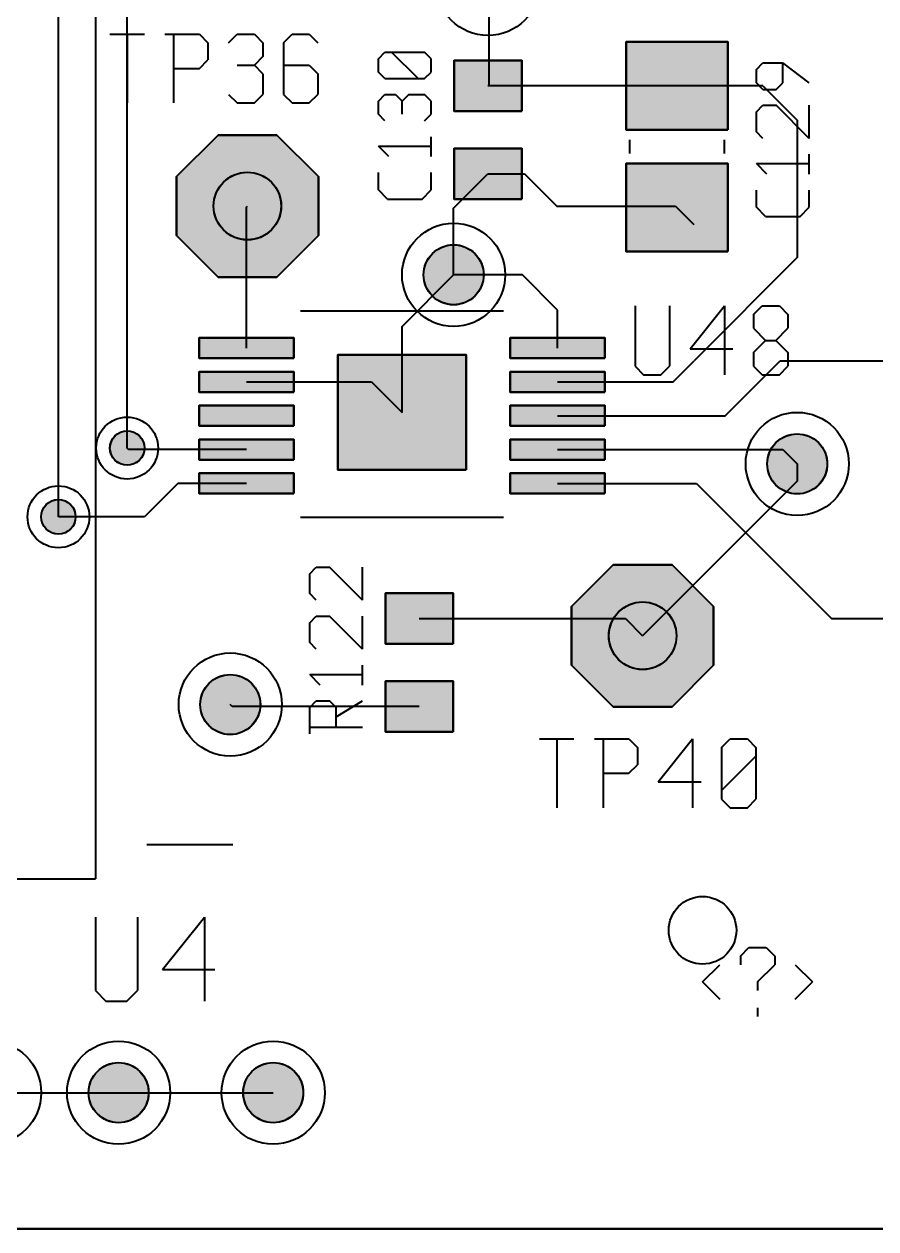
# Model space of a CAD drawing. Header units: millimetres. Extents: x 2 to 69.5, y 2.4 to 50.4.
# Drawn here: x 43.59 to 56.19, y 2.44 to 20.24 of the extents above; entities that cross this region are included whole.
import ezdxf

# ---------------------------------------------------------------- set-up
doc = ezdxf.new("R2010")
doc.units = ezdxf.units.MM
for name, color, linetype in [('bottom_copper', 7, 'Continuous'), ('bottom_silk', 7, 'Continuous'), ('drill_plated', 7, 'Continuous'), ('outline', 7, 'Continuous'), ('top_copper', 7, 'Continuous'), ('top_silk', 7, 'Continuous')]:
    doc.layers.add(name, color=color, linetype=linetype)

msp = doc.modelspace()

# ---------------------------------------------------------------- hatches: boundary and pattern name
at = {"layer": 'bottom_copper', "lineweight": 40}
for points in [[(47.945, 17.121), (47.33, 16.506), (46.46, 16.506), (45.845, 17.121), (45.845, 17.991), (46.46, 18.606), (47.33, 18.606), (47.945, 17.991), (47.945, 17.121)], [(47.385, 17.459), (47.357, 17.365), (47.311, 17.278), (47.249, 17.203), (47.173, 17.14), (47.086, 17.094), (46.993, 17.066), (46.895, 17.056), (46.797, 17.066), (46.704, 17.094), (46.617, 17.14), (46.541, 17.203), (46.479, 17.278), (46.433, 17.365), (46.405, 17.459), (46.395, 17.556), (46.405, 17.654), (46.433, 17.748), (46.479, 17.834), (46.541, 17.91), (46.617, 17.972), (46.704, 18.018), (46.797, 18.047), (46.895, 18.056), (46.993, 18.047), (47.086, 18.018), (47.173, 17.972), (47.249, 17.91), (47.311, 17.834), (47.357, 17.748), (47.385, 17.654), (47.395, 17.556), (47.385, 17.459)], [(50.379, 16.453), (50.354, 16.37), (50.313, 16.293), (50.257, 16.226), (50.19, 16.171), (50.113, 16.13), (50.03, 16.104), (49.943, 16.096), (49.856, 16.104), (49.773, 16.13), (49.696, 16.171), (49.629, 16.226), (49.573, 16.293), (49.532, 16.37), (49.507, 16.453), (49.498, 16.54), (49.507, 16.627), (49.532, 16.71), (49.573, 16.787), (49.629, 16.855), (49.696, 16.91), (49.773, 16.951), (49.856, 16.976), (49.943, 16.985), (50.03, 16.976), (50.113, 16.951), (50.19, 16.91), (50.257, 16.855), (50.313, 16.787), (50.354, 16.71), (50.379, 16.627), (50.388, 16.54), (50.379, 16.453)], [(45.366, 13.931), (45.352, 13.883), (45.328, 13.839), (45.297, 13.8), (45.258, 13.769), (45.214, 13.745), (45.167, 13.731), (45.117, 13.726), (45.067, 13.731), (45.02, 13.745), (44.976, 13.769), (44.937, 13.8), (44.906, 13.839), (44.882, 13.883), (44.868, 13.931), (44.863, 13.98), (44.868, 14.03), (44.882, 14.077), (44.906, 14.121), (44.937, 14.16), (44.976, 14.191), (45.02, 14.215), (45.067, 14.229), (45.117, 14.234), (45.167, 14.229), (45.214, 14.215), (45.258, 14.191), (45.297, 14.16), (45.328, 14.121), (45.352, 14.077), (45.366, 14.03), (45.371, 13.98), (45.366, 13.931)], [(55.459, 13.659), (55.434, 13.576), (55.393, 13.499), (55.337, 13.432), (55.27, 13.377), (55.193, 13.336), (55.11, 13.31), (55.023, 13.302), (54.936, 13.31), (54.853, 13.336), (54.776, 13.377), (54.709, 13.432), (54.653, 13.499), (54.612, 13.576), (54.587, 13.659), (54.579, 13.746), (54.587, 13.833), (54.612, 13.916), (54.653, 13.993), (54.709, 14.061), (54.776, 14.116), (54.853, 14.157), (54.936, 14.182), (55.023, 14.191), (55.11, 14.182), (55.193, 14.157), (55.27, 14.116), (55.337, 14.061), (55.393, 13.993), (55.434, 13.916), (55.459, 13.833), (55.468, 13.746), (55.459, 13.659)], [(44.35, 12.915), (44.336, 12.867), (44.312, 12.823), (44.281, 12.784), (44.242, 12.753), (44.198, 12.729), (44.151, 12.715), (44.101, 12.71), (44.051, 12.715), (44.004, 12.729), (43.96, 12.753), (43.921, 12.784), (43.89, 12.823), (43.866, 12.867), (43.852, 12.915), (43.847, 12.964), (43.852, 13.014), (43.866, 13.061), (43.89, 13.105), (43.921, 13.144), (43.96, 13.175), (44.004, 13.199), (44.051, 13.213), (44.101, 13.218), (44.151, 13.213), (44.198, 13.199), (44.242, 13.175), (44.281, 13.144), (44.312, 13.105), (44.336, 13.061), (44.35, 13.014), (44.355, 12.964), (44.35, 12.915)], [(53.787, 10.771), (53.172, 10.156), (52.302, 10.156), (51.687, 10.771), (51.687, 11.641), (52.302, 12.256), (53.172, 12.256), (53.787, 11.641), (53.787, 10.771)], [(53.227, 11.109), (53.199, 11.015), (53.153, 10.928), (53.091, 10.853), (53.015, 10.79), (52.928, 10.744), (52.835, 10.716), (52.737, 10.706), (52.639, 10.716), (52.546, 10.744), (52.459, 10.79), (52.383, 10.853), (52.321, 10.928), (52.275, 11.015), (52.247, 11.109), (52.237, 11.206), (52.247, 11.304), (52.275, 11.398), (52.321, 11.484), (52.383, 11.56), (52.459, 11.622), (52.546, 11.668), (52.639, 11.697), (52.737, 11.706), (52.835, 11.697), (52.928, 11.668), (53.015, 11.622), (53.091, 11.56), (53.153, 11.484), (53.199, 11.398), (53.227, 11.304), (53.237, 11.206), (53.227, 11.109)], [(47.077, 10.103), (47.052, 10.02), (47.011, 9.943), (46.955, 9.876), (46.888, 9.821), (46.811, 9.78), (46.728, 9.754), (46.641, 9.746), (46.554, 9.754), (46.471, 9.78), (46.394, 9.821), (46.327, 9.876), (46.271, 9.943), (46.23, 10.02), (46.205, 10.103), (46.197, 10.19), (46.205, 10.277), (46.23, 10.36), (46.271, 10.437), (46.327, 10.505), (46.394, 10.56), (46.471, 10.601), (46.554, 10.626), (46.641, 10.635), (46.728, 10.626), (46.811, 10.601), (46.888, 10.56), (46.955, 10.505), (47.011, 10.437), (47.052, 10.36), (47.077, 10.277), (47.086, 10.19), (47.077, 10.103)], [(45.426, 4.368), (45.401, 4.285), (45.36, 4.208), (45.304, 4.141), (45.237, 4.086), (45.16, 4.044), (45.077, 4.019), (44.99, 4.011), (44.903, 4.019), (44.82, 4.044), (44.743, 4.086), (44.676, 4.141), (44.62, 4.208), (44.579, 4.285), (44.554, 4.368), (44.545, 4.455), (44.554, 4.542), (44.579, 4.625), (44.62, 4.702), (44.676, 4.769), (44.743, 4.825), (44.82, 4.866), (44.903, 4.891), (44.99, 4.9), (45.077, 4.891), (45.16, 4.866), (45.237, 4.825), (45.304, 4.769), (45.36, 4.702), (45.401, 4.625), (45.426, 4.542), (45.434, 4.455), (45.426, 4.368)], [(47.712, 4.368), (47.687, 4.285), (47.646, 4.208), (47.59, 4.141), (47.523, 4.086), (47.446, 4.044), (47.363, 4.019), (47.276, 4.011), (47.189, 4.019), (47.106, 4.044), (47.029, 4.086), (46.962, 4.141), (46.906, 4.208), (46.865, 4.285), (46.84, 4.368), (46.832, 4.455), (46.84, 4.542), (46.865, 4.625), (46.906, 4.702), (46.962, 4.769), (47.029, 4.825), (47.106, 4.866), (47.189, 4.891), (47.276, 4.9), (47.363, 4.891), (47.446, 4.866), (47.523, 4.825), (47.59, 4.769), (47.646, 4.702), (47.687, 4.625), (47.712, 4.542), (47.721, 4.455), (47.712, 4.368)]]:
    msp.add_hatch(color=7, dxfattribs=at).paths.add_polyline_path(points, flags=0)
at = {"layer": 'drill_plated', "lineweight": 40}
for points in [[(47.385, 17.459), (47.357, 17.365), (47.311, 17.278), (47.249, 17.203), (47.173, 17.14), (47.086, 17.094), (46.993, 17.066), (46.895, 17.056), (46.797, 17.066), (46.704, 17.094), (46.617, 17.14), (46.541, 17.203), (46.479, 17.278), (46.433, 17.365), (46.405, 17.459), (46.395, 17.556), (46.405, 17.654), (46.433, 17.748), (46.479, 17.834), (46.541, 17.91), (46.617, 17.972), (46.704, 18.018), (46.797, 18.047), (46.895, 18.056), (46.993, 18.047), (47.086, 18.018), (47.173, 17.972), (47.249, 17.91), (47.311, 17.834), (47.357, 17.748), (47.385, 17.654), (47.395, 17.556), (47.385, 17.459)], [(50.379, 16.453), (50.354, 16.37), (50.313, 16.293), (50.257, 16.226), (50.19, 16.171), (50.113, 16.13), (50.03, 16.104), (49.943, 16.096), (49.856, 16.104), (49.773, 16.13), (49.696, 16.171), (49.629, 16.226), (49.573, 16.293), (49.532, 16.37), (49.507, 16.453), (49.498, 16.54), (49.507, 16.627), (49.532, 16.71), (49.573, 16.787), (49.629, 16.855), (49.696, 16.91), (49.773, 16.951), (49.856, 16.976), (49.943, 16.985), (50.03, 16.976), (50.113, 16.951), (50.19, 16.91), (50.257, 16.855), (50.313, 16.787), (50.354, 16.71), (50.379, 16.627), (50.388, 16.54), (50.379, 16.453)], [(45.366, 13.931), (45.352, 13.883), (45.328, 13.839), (45.297, 13.8), (45.258, 13.769), (45.214, 13.745), (45.167, 13.731), (45.117, 13.726), (45.067, 13.731), (45.02, 13.745), (44.976, 13.769), (44.937, 13.8), (44.906, 13.839), (44.882, 13.883), (44.868, 13.931), (44.863, 13.98), (44.868, 14.03), (44.882, 14.077), (44.906, 14.121), (44.937, 14.16), (44.976, 14.191), (45.02, 14.215), (45.067, 14.229), (45.117, 14.234), (45.167, 14.229), (45.214, 14.215), (45.258, 14.191), (45.297, 14.16), (45.328, 14.121), (45.352, 14.077), (45.366, 14.03), (45.371, 13.98), (45.366, 13.931)], [(55.459, 13.659), (55.434, 13.576), (55.393, 13.499), (55.337, 13.432), (55.27, 13.377), (55.193, 13.336), (55.11, 13.31), (55.023, 13.302), (54.936, 13.31), (54.853, 13.336), (54.776, 13.377), (54.709, 13.432), (54.653, 13.499), (54.612, 13.576), (54.587, 13.659), (54.579, 13.746), (54.587, 13.833), (54.612, 13.916), (54.653, 13.993), (54.709, 14.061), (54.776, 14.116), (54.853, 14.157), (54.936, 14.182), (55.023, 14.191), (55.11, 14.182), (55.193, 14.157), (55.27, 14.116), (55.337, 14.061), (55.393, 13.993), (55.434, 13.916), (55.459, 13.833), (55.468, 13.746), (55.459, 13.659)], [(44.35, 12.915), (44.336, 12.867), (44.312, 12.823), (44.281, 12.784), (44.242, 12.753), (44.198, 12.729), (44.151, 12.715), (44.101, 12.71), (44.051, 12.715), (44.004, 12.729), (43.96, 12.753), (43.921, 12.784), (43.89, 12.823), (43.866, 12.867), (43.852, 12.915), (43.847, 12.964), (43.852, 13.014), (43.866, 13.061), (43.89, 13.105), (43.921, 13.144), (43.96, 13.175), (44.004, 13.199), (44.051, 13.213), (44.101, 13.218), (44.151, 13.213), (44.198, 13.199), (44.242, 13.175), (44.281, 13.144), (44.312, 13.105), (44.336, 13.061), (44.35, 13.014), (44.355, 12.964), (44.35, 12.915)], [(53.227, 11.109), (53.199, 11.015), (53.153, 10.928), (53.091, 10.853), (53.015, 10.79), (52.928, 10.744), (52.835, 10.716), (52.737, 10.706), (52.639, 10.716), (52.546, 10.744), (52.459, 10.79), (52.383, 10.853), (52.321, 10.928), (52.275, 11.015), (52.247, 11.109), (52.237, 11.206), (52.247, 11.304), (52.275, 11.398), (52.321, 11.484), (52.383, 11.56), (52.459, 11.622), (52.546, 11.668), (52.639, 11.697), (52.737, 11.706), (52.835, 11.697), (52.928, 11.668), (53.015, 11.622), (53.091, 11.56), (53.153, 11.484), (53.199, 11.398), (53.227, 11.304), (53.237, 11.206), (53.227, 11.109)], [(47.077, 10.103), (47.052, 10.02), (47.011, 9.943), (46.955, 9.876), (46.888, 9.821), (46.811, 9.78), (46.728, 9.754), (46.641, 9.746), (46.554, 9.754), (46.471, 9.78), (46.394, 9.821), (46.327, 9.876), (46.271, 9.943), (46.23, 10.02), (46.205, 10.103), (46.197, 10.19), (46.205, 10.277), (46.23, 10.36), (46.271, 10.437), (46.327, 10.505), (46.394, 10.56), (46.471, 10.601), (46.554, 10.626), (46.641, 10.635), (46.728, 10.626), (46.811, 10.601), (46.888, 10.56), (46.955, 10.505), (47.011, 10.437), (47.052, 10.36), (47.077, 10.277), (47.086, 10.19), (47.077, 10.103)], [(45.426, 4.368), (45.401, 4.285), (45.36, 4.208), (45.304, 4.141), (45.237, 4.086), (45.16, 4.044), (45.077, 4.019), (44.99, 4.011), (44.903, 4.019), (44.82, 4.044), (44.743, 4.086), (44.676, 4.141), (44.62, 4.208), (44.579, 4.285), (44.554, 4.368), (44.545, 4.455), (44.554, 4.542), (44.579, 4.625), (44.62, 4.702), (44.676, 4.769), (44.743, 4.825), (44.82, 4.866), (44.903, 4.891), (44.99, 4.9), (45.077, 4.891), (45.16, 4.866), (45.237, 4.825), (45.304, 4.769), (45.36, 4.702), (45.401, 4.625), (45.426, 4.542), (45.434, 4.455), (45.426, 4.368)], [(47.712, 4.368), (47.687, 4.285), (47.646, 4.208), (47.59, 4.141), (47.523, 4.086), (47.446, 4.044), (47.363, 4.019), (47.276, 4.011), (47.189, 4.019), (47.106, 4.044), (47.029, 4.086), (46.962, 4.141), (46.906, 4.208), (46.865, 4.285), (46.84, 4.368), (46.832, 4.455), (46.84, 4.542), (46.865, 4.625), (46.906, 4.702), (46.962, 4.769), (47.029, 4.825), (47.106, 4.866), (47.189, 4.891), (47.276, 4.9), (47.363, 4.891), (47.446, 4.866), (47.523, 4.825), (47.59, 4.769), (47.646, 4.702), (47.687, 4.625), (47.712, 4.542), (47.721, 4.455), (47.712, 4.368)]]:
    msp.add_hatch(color=7, dxfattribs=at).paths.add_polyline_path(points, flags=0)
at = {"layer": 'top_copper', "lineweight": 40}
for points in [[(53.995, 18.684), (52.495, 18.684), (52.495, 19.984), (53.995, 19.984), (53.995, 18.684)], [(50.951, 18.959), (49.951, 18.959), (49.951, 19.709), (50.951, 19.709), (50.951, 18.959)], [(47.945, 17.121), (47.33, 16.506), (46.46, 16.506), (45.845, 17.121), (45.845, 17.991), (46.46, 18.606), (47.33, 18.606), (47.945, 17.991), (47.945, 17.121)], [(50.951, 17.659), (49.951, 17.659), (49.951, 18.409), (50.951, 18.409), (50.951, 17.659)], [(53.995, 16.884), (52.495, 16.884), (52.495, 18.184), (53.995, 18.184), (53.995, 16.884)], [(47.385, 17.459), (47.357, 17.365), (47.311, 17.278), (47.249, 17.203), (47.173, 17.14), (47.086, 17.094), (46.993, 17.066), (46.895, 17.056), (46.797, 17.066), (46.704, 17.094), (46.617, 17.14), (46.541, 17.203), (46.479, 17.278), (46.433, 17.365), (46.405, 17.459), (46.395, 17.556), (46.405, 17.654), (46.433, 17.748), (46.479, 17.834), (46.541, 17.91), (46.617, 17.972), (46.704, 18.018), (46.797, 18.047), (46.895, 18.056), (46.993, 18.047), (47.086, 18.018), (47.173, 17.972), (47.249, 17.91), (47.311, 17.834), (47.357, 17.748), (47.385, 17.654), (47.395, 17.556), (47.385, 17.459)], [(50.379, 16.453), (50.354, 16.37), (50.313, 16.293), (50.257, 16.226), (50.19, 16.171), (50.113, 16.13), (50.03, 16.104), (49.943, 16.096), (49.856, 16.104), (49.773, 16.13), (49.696, 16.171), (49.629, 16.226), (49.573, 16.293), (49.532, 16.37), (49.507, 16.453), (49.498, 16.54), (49.507, 16.627), (49.532, 16.71), (49.573, 16.787), (49.629, 16.855), (49.696, 16.91), (49.773, 16.951), (49.856, 16.976), (49.943, 16.985), (50.03, 16.976), (50.113, 16.951), (50.19, 16.91), (50.257, 16.855), (50.313, 16.787), (50.354, 16.71), (50.379, 16.627), (50.388, 16.54), (50.379, 16.453)], [(47.581, 15.308), (46.181, 15.308), (46.181, 15.608), (47.581, 15.608), (47.581, 15.308)], [(52.181, 15.308), (50.781, 15.308), (50.781, 15.608), (52.181, 15.608), (52.181, 15.308)], [(50.131, 13.658), (48.231, 13.658), (48.231, 15.358), (50.131, 15.358), (50.131, 13.658)], [(47.581, 14.808), (46.181, 14.808), (46.181, 15.108), (47.581, 15.108), (47.581, 14.808)], [(52.181, 14.808), (50.781, 14.808), (50.781, 15.108), (52.181, 15.108), (52.181, 14.808)], [(47.581, 14.308), (46.181, 14.308), (46.181, 14.608), (47.581, 14.608), (47.581, 14.308)], [(52.181, 14.308), (50.781, 14.308), (50.781, 14.608), (52.181, 14.608), (52.181, 14.308)], [(45.366, 13.931), (45.352, 13.883), (45.328, 13.839), (45.297, 13.8), (45.258, 13.769), (45.214, 13.745), (45.167, 13.731), (45.117, 13.726), (45.067, 13.731), (45.02, 13.745), (44.976, 13.769), (44.937, 13.8), (44.906, 13.839), (44.882, 13.883), (44.868, 13.931), (44.863, 13.98), (44.868, 14.03), (44.882, 14.077), (44.906, 14.121), (44.937, 14.16), (44.976, 14.191), (45.02, 14.215), (45.067, 14.229), (45.117, 14.234), (45.167, 14.229), (45.214, 14.215), (45.258, 14.191), (45.297, 14.16), (45.328, 14.121), (45.352, 14.077), (45.366, 14.03), (45.371, 13.98), (45.366, 13.931)], [(47.581, 13.808), (46.181, 13.808), (46.181, 14.108), (47.581, 14.108), (47.581, 13.808)], [(52.181, 13.808), (50.781, 13.808), (50.781, 14.108), (52.181, 14.108), (52.181, 13.808)], [(55.459, 13.659), (55.434, 13.576), (55.393, 13.499), (55.337, 13.432), (55.27, 13.377), (55.193, 13.336), (55.11, 13.31), (55.023, 13.302), (54.936, 13.31), (54.853, 13.336), (54.776, 13.377), (54.709, 13.432), (54.653, 13.499), (54.612, 13.576), (54.587, 13.659), (54.579, 13.746), (54.587, 13.833), (54.612, 13.916), (54.653, 13.993), (54.709, 14.061), (54.776, 14.116), (54.853, 14.157), (54.936, 14.182), (55.023, 14.191), (55.11, 14.182), (55.193, 14.157), (55.27, 14.116), (55.337, 14.061), (55.393, 13.993), (55.434, 13.916), (55.459, 13.833), (55.468, 13.746), (55.459, 13.659)], [(47.581, 13.308), (46.181, 13.308), (46.181, 13.608), (47.581, 13.608), (47.581, 13.308)], [(52.181, 13.308), (50.781, 13.308), (50.781, 13.608), (52.181, 13.608), (52.181, 13.308)], [(44.35, 12.915), (44.336, 12.867), (44.312, 12.823), (44.281, 12.784), (44.242, 12.753), (44.198, 12.729), (44.151, 12.715), (44.101, 12.71), (44.051, 12.715), (44.004, 12.729), (43.96, 12.753), (43.921, 12.784), (43.89, 12.823), (43.866, 12.867), (43.852, 12.915), (43.847, 12.964), (43.852, 13.014), (43.866, 13.061), (43.89, 13.105), (43.921, 13.144), (43.96, 13.175), (44.004, 13.199), (44.051, 13.213), (44.101, 13.218), (44.151, 13.213), (44.198, 13.199), (44.242, 13.175), (44.281, 13.144), (44.312, 13.105), (44.336, 13.061), (44.35, 13.014), (44.355, 12.964), (44.35, 12.915)], [(53.787, 10.771), (53.172, 10.156), (52.302, 10.156), (51.687, 10.771), (51.687, 11.641), (52.302, 12.256), (53.172, 12.256), (53.787, 11.641), (53.787, 10.771)], [(49.935, 11.085), (48.935, 11.085), (48.935, 11.835), (49.935, 11.835), (49.935, 11.085)], [(53.227, 11.109), (53.199, 11.015), (53.153, 10.928), (53.091, 10.853), (53.015, 10.79), (52.928, 10.744), (52.835, 10.716), (52.737, 10.706), (52.639, 10.716), (52.546, 10.744), (52.459, 10.79), (52.383, 10.853), (52.321, 10.928), (52.275, 11.015), (52.247, 11.109), (52.237, 11.206), (52.247, 11.304), (52.275, 11.398), (52.321, 11.484), (52.383, 11.56), (52.459, 11.622), (52.546, 11.668), (52.639, 11.697), (52.737, 11.706), (52.835, 11.697), (52.928, 11.668), (53.015, 11.622), (53.091, 11.56), (53.153, 11.484), (53.199, 11.398), (53.227, 11.304), (53.237, 11.206), (53.227, 11.109)], [(47.077, 10.103), (47.052, 10.02), (47.011, 9.943), (46.955, 9.876), (46.888, 9.821), (46.811, 9.78), (46.728, 9.754), (46.641, 9.746), (46.554, 9.754), (46.471, 9.78), (46.394, 9.821), (46.327, 9.876), (46.271, 9.943), (46.23, 10.02), (46.205, 10.103), (46.197, 10.19), (46.205, 10.277), (46.23, 10.36), (46.271, 10.437), (46.327, 10.505), (46.394, 10.56), (46.471, 10.601), (46.554, 10.626), (46.641, 10.635), (46.728, 10.626), (46.811, 10.601), (46.888, 10.56), (46.955, 10.505), (47.011, 10.437), (47.052, 10.36), (47.077, 10.277), (47.086, 10.19), (47.077, 10.103)], [(49.935, 9.785), (48.935, 9.785), (48.935, 10.535), (49.935, 10.535), (49.935, 9.785)], [(45.426, 4.368), (45.401, 4.285), (45.36, 4.208), (45.304, 4.141), (45.237, 4.086), (45.16, 4.044), (45.077, 4.019), (44.99, 4.011), (44.903, 4.019), (44.82, 4.044), (44.743, 4.086), (44.676, 4.141), (44.62, 4.208), (44.579, 4.285), (44.554, 4.368), (44.545, 4.455), (44.554, 4.542), (44.579, 4.625), (44.62, 4.702), (44.676, 4.769), (44.743, 4.825), (44.82, 4.866), (44.903, 4.891), (44.99, 4.9), (45.077, 4.891), (45.16, 4.866), (45.237, 4.825), (45.304, 4.769), (45.36, 4.702), (45.401, 4.625), (45.426, 4.542), (45.434, 4.455), (45.426, 4.368)], [(47.712, 4.368), (47.687, 4.285), (47.646, 4.208), (47.59, 4.141), (47.523, 4.086), (47.446, 4.044), (47.363, 4.019), (47.276, 4.011), (47.189, 4.019), (47.106, 4.044), (47.029, 4.086), (46.962, 4.141), (46.906, 4.208), (46.865, 4.285), (46.84, 4.368), (46.832, 4.455), (46.84, 4.542), (46.865, 4.625), (46.906, 4.702), (46.962, 4.769), (47.029, 4.825), (47.106, 4.866), (47.189, 4.891), (47.276, 4.9), (47.363, 4.891), (47.446, 4.866), (47.523, 4.825), (47.59, 4.769), (47.646, 4.702), (47.687, 4.625), (47.712, 4.542), (47.721, 4.455), (47.712, 4.368)]]:
    msp.add_hatch(color=7, dxfattribs=at).paths.add_polyline_path(points, flags=0)

# ---------------------------------------------------------------- linework, layer by layer
at = {"layer": 'bottom_copper', "color": 7, "lineweight": 40}
for p, q in [((45.117, 13.98), (45.117, 39.38)), ((44.101, 12.964), (44.111, 38.354)), ((46.46, 18.606), (45.845, 17.991)), ((47.33, 18.606), (46.46, 18.606)), ((47.945, 17.991), (47.33, 18.606)), ((45.845, 17.991), (45.845, 17.121)), ((47.945, 17.121), (47.945, 17.991)), ((45.845, 17.121), (46.46, 16.506)), ((47.33, 16.506), (47.945, 17.121)), ((46.46, 16.506), (47.33, 16.506)), ((55.023, 13.746), (55.023, 13.492)), ((55.023, 13.492), (52.737, 11.206)), ((52.302, 12.256), (51.687, 11.641)), ((53.172, 12.256), (52.302, 12.256)), ((53.787, 11.641), (53.172, 12.256)), ((51.687, 11.641), (51.687, 10.771)), ((53.787, 10.771), (53.787, 11.641)), ((51.687, 10.771), (52.302, 10.156)), ((53.172, 10.156), (53.787, 10.771)), ((52.302, 10.156), (53.172, 10.156))]:
    msp.add_line(p, q, dxfattribs=at)
for points in [[(47.945, 17.121), (47.33, 16.506), (46.46, 16.506), (45.845, 17.121), (45.845, 17.991), (46.46, 18.606), (47.33, 18.606), (47.945, 17.991), (47.945, 17.121)], [(47.385, 17.459), (47.357, 17.365), (47.311, 17.278), (47.249, 17.203), (47.173, 17.14), (47.086, 17.094), (46.993, 17.066), (46.895, 17.056), (46.797, 17.066), (46.704, 17.094), (46.617, 17.14), (46.541, 17.203), (46.479, 17.278), (46.433, 17.365), (46.405, 17.459), (46.395, 17.556), (46.405, 17.654), (46.433, 17.748), (46.479, 17.834), (46.541, 17.91), (46.617, 17.972), (46.704, 18.018), (46.797, 18.047), (46.895, 18.056), (46.993, 18.047), (47.086, 18.018), (47.173, 17.972), (47.249, 17.91), (47.311, 17.834), (47.357, 17.748), (47.385, 17.654), (47.395, 17.556), (47.385, 17.459)], [(50.379, 16.453), (50.354, 16.37), (50.313, 16.293), (50.257, 16.226), (50.19, 16.171), (50.113, 16.13), (50.03, 16.104), (49.943, 16.096), (49.856, 16.104), (49.773, 16.13), (49.696, 16.171), (49.629, 16.226), (49.573, 16.293), (49.532, 16.37), (49.507, 16.453), (49.498, 16.54), (49.507, 16.627), (49.532, 16.71), (49.573, 16.787), (49.629, 16.855), (49.696, 16.91), (49.773, 16.951), (49.856, 16.976), (49.943, 16.985), (50.03, 16.976), (50.113, 16.951), (50.19, 16.91), (50.257, 16.855), (50.313, 16.787), (50.354, 16.71), (50.379, 16.627), (50.388, 16.54), (50.379, 16.453)], [(45.366, 13.931), (45.352, 13.883), (45.328, 13.839), (45.297, 13.8), (45.258, 13.769), (45.214, 13.745), (45.167, 13.731), (45.117, 13.726), (45.067, 13.731), (45.02, 13.745), (44.976, 13.769), (44.937, 13.8), (44.906, 13.839), (44.882, 13.883), (44.868, 13.931), (44.863, 13.98), (44.868, 14.03), (44.882, 14.077), (44.906, 14.121), (44.937, 14.16), (44.976, 14.191), (45.02, 14.215), (45.067, 14.229), (45.117, 14.234), (45.167, 14.229), (45.214, 14.215), (45.258, 14.191), (45.297, 14.16), (45.328, 14.121), (45.352, 14.077), (45.366, 14.03), (45.371, 13.98), (45.366, 13.931)], [(55.459, 13.659), (55.434, 13.576), (55.393, 13.499), (55.337, 13.432), (55.27, 13.377), (55.193, 13.336), (55.11, 13.31), (55.023, 13.302), (54.936, 13.31), (54.853, 13.336), (54.776, 13.377), (54.709, 13.432), (54.653, 13.499), (54.612, 13.576), (54.587, 13.659), (54.579, 13.746), (54.587, 13.833), (54.612, 13.916), (54.653, 13.993), (54.709, 14.061), (54.776, 14.116), (54.853, 14.157), (54.936, 14.182), (55.023, 14.191), (55.11, 14.182), (55.193, 14.157), (55.27, 14.116), (55.337, 14.061), (55.393, 13.993), (55.434, 13.916), (55.459, 13.833), (55.468, 13.746), (55.459, 13.659)], [(44.35, 12.915), (44.336, 12.867), (44.312, 12.823), (44.281, 12.784), (44.242, 12.753), (44.198, 12.729), (44.151, 12.715), (44.101, 12.71), (44.051, 12.715), (44.004, 12.729), (43.96, 12.753), (43.921, 12.784), (43.89, 12.823), (43.866, 12.867), (43.852, 12.915), (43.847, 12.964), (43.852, 13.014), (43.866, 13.061), (43.89, 13.105), (43.921, 13.144), (43.96, 13.175), (44.004, 13.199), (44.051, 13.213), (44.101, 13.218), (44.151, 13.213), (44.198, 13.199), (44.242, 13.175), (44.281, 13.144), (44.312, 13.105), (44.336, 13.061), (44.35, 13.014), (44.355, 12.964), (44.35, 12.915)], [(53.787, 10.771), (53.172, 10.156), (52.302, 10.156), (51.687, 10.771), (51.687, 11.641), (52.302, 12.256), (53.172, 12.256), (53.787, 11.641), (53.787, 10.771)], [(53.227, 11.109), (53.199, 11.015), (53.153, 10.928), (53.091, 10.853), (53.015, 10.79), (52.928, 10.744), (52.835, 10.716), (52.737, 10.706), (52.639, 10.716), (52.546, 10.744), (52.459, 10.79), (52.383, 10.853), (52.321, 10.928), (52.275, 11.015), (52.247, 11.109), (52.237, 11.206), (52.247, 11.304), (52.275, 11.398), (52.321, 11.484), (52.383, 11.56), (52.459, 11.622), (52.546, 11.668), (52.639, 11.697), (52.737, 11.706), (52.835, 11.697), (52.928, 11.668), (53.015, 11.622), (53.091, 11.56), (53.153, 11.484), (53.199, 11.398), (53.227, 11.304), (53.237, 11.206), (53.227, 11.109)], [(47.077, 10.103), (47.052, 10.02), (47.011, 9.943), (46.955, 9.876), (46.888, 9.821), (46.811, 9.78), (46.728, 9.754), (46.641, 9.746), (46.554, 9.754), (46.471, 9.78), (46.394, 9.821), (46.327, 9.876), (46.271, 9.943), (46.23, 10.02), (46.205, 10.103), (46.197, 10.19), (46.205, 10.277), (46.23, 10.36), (46.271, 10.437), (46.327, 10.505), (46.394, 10.56), (46.471, 10.601), (46.554, 10.626), (46.641, 10.635), (46.728, 10.626), (46.811, 10.601), (46.888, 10.56), (46.955, 10.505), (47.011, 10.437), (47.052, 10.36), (47.077, 10.277), (47.086, 10.19), (47.077, 10.103)], [(45.426, 4.368), (45.401, 4.285), (45.36, 4.208), (45.304, 4.141), (45.237, 4.086), (45.16, 4.044), (45.077, 4.019), (44.99, 4.011), (44.903, 4.019), (44.82, 4.044), (44.743, 4.086), (44.676, 4.141), (44.62, 4.208), (44.579, 4.285), (44.554, 4.368), (44.545, 4.455), (44.554, 4.542), (44.579, 4.625), (44.62, 4.702), (44.676, 4.769), (44.743, 4.825), (44.82, 4.866), (44.903, 4.891), (44.99, 4.9), (45.077, 4.891), (45.16, 4.866), (45.237, 4.825), (45.304, 4.769), (45.36, 4.702), (45.401, 4.625), (45.426, 4.542), (45.434, 4.455), (45.426, 4.368)], [(47.712, 4.368), (47.687, 4.285), (47.646, 4.208), (47.59, 4.141), (47.523, 4.086), (47.446, 4.044), (47.363, 4.019), (47.276, 4.011), (47.189, 4.019), (47.106, 4.044), (47.029, 4.086), (46.962, 4.141), (46.906, 4.208), (46.865, 4.285), (46.84, 4.368), (46.832, 4.455), (46.84, 4.542), (46.865, 4.625), (46.906, 4.702), (46.962, 4.769), (47.029, 4.825), (47.106, 4.866), (47.189, 4.891), (47.276, 4.9), (47.363, 4.891), (47.446, 4.866), (47.523, 4.825), (47.59, 4.769), (47.646, 4.702), (47.687, 4.625), (47.712, 4.542), (47.721, 4.455), (47.712, 4.368)]]:
    msp.add_lwpolyline(points, close=True, dxfattribs=at)
for centre, major_axis in [((50.451, 20.838), (0.762, 0)), ((46.895, 17.556), (0.5, 0)), ((49.943, 16.54), (0.762, 0)), ((49.943, 16.54), (0.444, 0)), ((45.117, 13.98), (0.457, 0)), ((55.023, 13.746), (0.762, 0)), ((45.117, 13.98), (0.254, 0)), ((55.023, 13.746), (0.444, 0)), ((44.101, 12.964), (0.457, 0)), ((44.101, 12.964), (0.254, 0)), ((52.737, 11.206), (0.5, 0)), ((46.641, 10.19), (0.762, 0)), ((46.641, 10.19), (0.444, 0)), ((44.99, 4.455), (0.762, 0)), ((47.276, 4.455), (0.762, 0)), ((44.99, 4.455), (0.444, 0)), ((47.276, 4.455), (0.444, 0))]:
    msp.add_ellipse(centre, major_axis=major_axis, ratio=1, dxfattribs=at)
at = {"layer": 'bottom_silk', "color": 7, "lineweight": 40}
msp.add_line((2.007, 2.442), (69.507, 2.442), dxfattribs=at)
at = {"layer": 'drill_plated', "color": 7, "lineweight": 40}
for points in [[(47.385, 17.459), (47.357, 17.365), (47.311, 17.278), (47.249, 17.203), (47.173, 17.14), (47.086, 17.094), (46.993, 17.066), (46.895, 17.056), (46.797, 17.066), (46.704, 17.094), (46.617, 17.14), (46.541, 17.203), (46.479, 17.278), (46.433, 17.365), (46.405, 17.459), (46.395, 17.556), (46.405, 17.654), (46.433, 17.748), (46.479, 17.834), (46.541, 17.91), (46.617, 17.972), (46.704, 18.018), (46.797, 18.047), (46.895, 18.056), (46.993, 18.047), (47.086, 18.018), (47.173, 17.972), (47.249, 17.91), (47.311, 17.834), (47.357, 17.748), (47.385, 17.654), (47.395, 17.556), (47.385, 17.459)], [(50.379, 16.453), (50.354, 16.37), (50.313, 16.293), (50.257, 16.226), (50.19, 16.171), (50.113, 16.13), (50.03, 16.104), (49.943, 16.096), (49.856, 16.104), (49.773, 16.13), (49.696, 16.171), (49.629, 16.226), (49.573, 16.293), (49.532, 16.37), (49.507, 16.453), (49.498, 16.54), (49.507, 16.627), (49.532, 16.71), (49.573, 16.787), (49.629, 16.855), (49.696, 16.91), (49.773, 16.951), (49.856, 16.976), (49.943, 16.985), (50.03, 16.976), (50.113, 16.951), (50.19, 16.91), (50.257, 16.855), (50.313, 16.787), (50.354, 16.71), (50.379, 16.627), (50.388, 16.54), (50.379, 16.453)], [(45.366, 13.931), (45.352, 13.883), (45.328, 13.839), (45.297, 13.8), (45.258, 13.769), (45.214, 13.745), (45.167, 13.731), (45.117, 13.726), (45.067, 13.731), (45.02, 13.745), (44.976, 13.769), (44.937, 13.8), (44.906, 13.839), (44.882, 13.883), (44.868, 13.931), (44.863, 13.98), (44.868, 14.03), (44.882, 14.077), (44.906, 14.121), (44.937, 14.16), (44.976, 14.191), (45.02, 14.215), (45.067, 14.229), (45.117, 14.234), (45.167, 14.229), (45.214, 14.215), (45.258, 14.191), (45.297, 14.16), (45.328, 14.121), (45.352, 14.077), (45.366, 14.03), (45.371, 13.98), (45.366, 13.931)], [(55.459, 13.659), (55.434, 13.576), (55.393, 13.499), (55.337, 13.432), (55.27, 13.377), (55.193, 13.336), (55.11, 13.31), (55.023, 13.302), (54.936, 13.31), (54.853, 13.336), (54.776, 13.377), (54.709, 13.432), (54.653, 13.499), (54.612, 13.576), (54.587, 13.659), (54.579, 13.746), (54.587, 13.833), (54.612, 13.916), (54.653, 13.993), (54.709, 14.061), (54.776, 14.116), (54.853, 14.157), (54.936, 14.182), (55.023, 14.191), (55.11, 14.182), (55.193, 14.157), (55.27, 14.116), (55.337, 14.061), (55.393, 13.993), (55.434, 13.916), (55.459, 13.833), (55.468, 13.746), (55.459, 13.659)], [(44.35, 12.915), (44.336, 12.867), (44.312, 12.823), (44.281, 12.784), (44.242, 12.753), (44.198, 12.729), (44.151, 12.715), (44.101, 12.71), (44.051, 12.715), (44.004, 12.729), (43.96, 12.753), (43.921, 12.784), (43.89, 12.823), (43.866, 12.867), (43.852, 12.915), (43.847, 12.964), (43.852, 13.014), (43.866, 13.061), (43.89, 13.105), (43.921, 13.144), (43.96, 13.175), (44.004, 13.199), (44.051, 13.213), (44.101, 13.218), (44.151, 13.213), (44.198, 13.199), (44.242, 13.175), (44.281, 13.144), (44.312, 13.105), (44.336, 13.061), (44.35, 13.014), (44.355, 12.964), (44.35, 12.915)], [(53.227, 11.109), (53.199, 11.015), (53.153, 10.928), (53.091, 10.853), (53.015, 10.79), (52.928, 10.744), (52.835, 10.716), (52.737, 10.706), (52.639, 10.716), (52.546, 10.744), (52.459, 10.79), (52.383, 10.853), (52.321, 10.928), (52.275, 11.015), (52.247, 11.109), (52.237, 11.206), (52.247, 11.304), (52.275, 11.398), (52.321, 11.484), (52.383, 11.56), (52.459, 11.622), (52.546, 11.668), (52.639, 11.697), (52.737, 11.706), (52.835, 11.697), (52.928, 11.668), (53.015, 11.622), (53.091, 11.56), (53.153, 11.484), (53.199, 11.398), (53.227, 11.304), (53.237, 11.206), (53.227, 11.109)], [(47.077, 10.103), (47.052, 10.02), (47.011, 9.943), (46.955, 9.876), (46.888, 9.821), (46.811, 9.78), (46.728, 9.754), (46.641, 9.746), (46.554, 9.754), (46.471, 9.78), (46.394, 9.821), (46.327, 9.876), (46.271, 9.943), (46.23, 10.02), (46.205, 10.103), (46.197, 10.19), (46.205, 10.277), (46.23, 10.36), (46.271, 10.437), (46.327, 10.505), (46.394, 10.56), (46.471, 10.601), (46.554, 10.626), (46.641, 10.635), (46.728, 10.626), (46.811, 10.601), (46.888, 10.56), (46.955, 10.505), (47.011, 10.437), (47.052, 10.36), (47.077, 10.277), (47.086, 10.19), (47.077, 10.103)], [(45.426, 4.368), (45.401, 4.285), (45.36, 4.208), (45.304, 4.141), (45.237, 4.086), (45.16, 4.044), (45.077, 4.019), (44.99, 4.011), (44.903, 4.019), (44.82, 4.044), (44.743, 4.086), (44.676, 4.141), (44.62, 4.208), (44.579, 4.285), (44.554, 4.368), (44.545, 4.455), (44.554, 4.542), (44.579, 4.625), (44.62, 4.702), (44.676, 4.769), (44.743, 4.825), (44.82, 4.866), (44.903, 4.891), (44.99, 4.9), (45.077, 4.891), (45.16, 4.866), (45.237, 4.825), (45.304, 4.769), (45.36, 4.702), (45.401, 4.625), (45.426, 4.542), (45.434, 4.455), (45.426, 4.368)], [(47.712, 4.368), (47.687, 4.285), (47.646, 4.208), (47.59, 4.141), (47.523, 4.086), (47.446, 4.044), (47.363, 4.019), (47.276, 4.011), (47.189, 4.019), (47.106, 4.044), (47.029, 4.086), (46.962, 4.141), (46.906, 4.208), (46.865, 4.285), (46.84, 4.368), (46.832, 4.455), (46.84, 4.542), (46.865, 4.625), (46.906, 4.702), (46.962, 4.769), (47.029, 4.825), (47.106, 4.866), (47.189, 4.891), (47.276, 4.9), (47.363, 4.891), (47.446, 4.866), (47.523, 4.825), (47.59, 4.769), (47.646, 4.702), (47.687, 4.625), (47.712, 4.542), (47.721, 4.455), (47.712, 4.368)]]:
    msp.add_lwpolyline(points, close=True, dxfattribs=at)
for centre, major_axis in [((46.895, 17.556), (0.5, 0)), ((49.943, 16.54), (0.444, 0)), ((45.117, 13.98), (0.254, 0)), ((55.023, 13.746), (0.444, 0)), ((44.101, 12.964), (0.254, 0)), ((52.737, 11.206), (0.5, 0)), ((46.641, 10.19), (0.444, 0)), ((44.99, 4.455), (0.444, 0)), ((47.276, 4.455), (0.444, 0))]:
    msp.add_ellipse(centre, major_axis=major_axis, ratio=1, dxfattribs=at)
at = {"layer": 'outline', "color": 7, "lineweight": 40}
msp.add_line((2.007, 2.442), (69.507, 2.442), dxfattribs=at)
at = {"layer": 'top_copper', "color": 7, "lineweight": 40}
for p, q in [((50.471, 19.334), (50.471, 20.818)), ((52.495, 19.984), (52.495, 18.684)), ((53.995, 19.984), (52.495, 19.984)), ((53.995, 18.684), (53.995, 19.984)), ((49.951, 19.709), (49.951, 18.959)), ((50.951, 19.709), (49.951, 19.709)), ((50.951, 18.959), (50.951, 19.709)), ((54.515, 19.334), (50.451, 19.334)), ((54.515, 19.334), (55.023, 18.826)), ((49.951, 18.959), (50.951, 18.959)), ((55.023, 18.826), (55.023, 16.794)), ((46.46, 18.606), (45.845, 17.991)), ((47.33, 18.606), (46.46, 18.606)), ((47.945, 17.991), (47.33, 18.606)), ((52.495, 18.684), (53.995, 18.684)), ((49.951, 18.409), (49.951, 17.659)), ((50.951, 18.409), (49.951, 18.409)), ((50.951, 17.659), (50.951, 18.409)), ((52.495, 18.184), (52.495, 16.884)), ((53.995, 18.184), (52.495, 18.184)), ((53.995, 16.884), (53.995, 18.184)), ((45.845, 17.991), (45.845, 17.121)), ((47.945, 17.121), (47.945, 17.991)), ((49.943, 17.526), (50.451, 18.034)), ((50.451, 18.034), (50.989, 18.034)), ((50.989, 18.034), (51.467, 17.556)), ((49.951, 17.659), (50.951, 17.659)), ((46.881, 17.542), (46.895, 17.556)), ((46.881, 15.458), (46.881, 17.542)), ((49.943, 16.54), (49.943, 17.526)), ((51.467, 17.556), (53.223, 17.556)), ((53.223, 17.556), (53.245, 17.534)), ((53.499, 17.28), (53.245, 17.534)), ((45.845, 17.121), (46.46, 16.506)), ((47.33, 16.506), (47.945, 17.121)), ((52.495, 16.884), (53.995, 16.884)), ((55.023, 16.794), (53.499, 15.27)), ((46.46, 16.506), (47.33, 16.506)), ((49.181, 15.778), (49.943, 16.54)), ((50.959, 16.54), (49.943, 16.54)), ((51.481, 16.018), (50.959, 16.54)), ((51.481, 15.458), (51.481, 16.018)), ((49.181, 14.508), (49.181, 15.778)), ((46.181, 15.608), (46.181, 15.308)), ((47.581, 15.608), (46.181, 15.608)), ((47.581, 15.308), (47.581, 15.608)), ((50.781, 15.608), (50.781, 15.308)), ((52.181, 15.608), (50.781, 15.608)), ((52.181, 15.308), (52.181, 15.608)), ((48.231, 15.358), (48.231, 13.658)), ((50.131, 15.358), (48.231, 15.358)), ((50.131, 13.658), (50.131, 15.358)), ((46.181, 15.308), (47.581, 15.308)), ((50.781, 15.308), (52.181, 15.308)), ((53.187, 14.958), (53.499, 15.27)), ((53.957, 14.458), (54.769, 15.27)), ((54.769, 15.27), (57.411, 15.27)), ((46.181, 15.108), (46.181, 14.808)), ((47.581, 15.108), (46.181, 15.108)), ((46.881, 14.958), (48.731, 14.958)), ((47.581, 14.808), (47.581, 15.108)), ((48.731, 14.958), (49.181, 14.508)), ((50.781, 15.108), (50.781, 14.808)), ((52.181, 15.108), (50.781, 15.108)), ((51.481, 14.958), (53.187, 14.958)), ((52.181, 14.808), (52.181, 15.108)), ((46.181, 14.808), (47.581, 14.808)), ((50.781, 14.808), (52.181, 14.808)), ((46.181, 14.608), (46.181, 14.308)), ((47.581, 14.608), (46.181, 14.608)), ((47.581, 14.308), (47.581, 14.608)), ((50.781, 14.608), (50.781, 14.308)), ((52.181, 14.608), (50.781, 14.608)), ((52.181, 14.308), (52.181, 14.608)), ((51.481, 14.458), (53.957, 14.458)), ((46.181, 14.308), (47.581, 14.308)), ((50.781, 14.308), (52.181, 14.308)), ((46.181, 14.108), (46.181, 13.808)), ((47.581, 14.108), (46.181, 14.108)), ((47.581, 13.808), (47.581, 14.108)), ((50.781, 14.108), (50.781, 13.808)), ((52.181, 14.108), (50.781, 14.108)), ((52.181, 13.808), (52.181, 14.108)), ((45.139, 13.958), (45.117, 13.98)), ((46.881, 13.958), (45.139, 13.958)), ((51.481, 13.958), (54.811, 13.958)), ((54.811, 13.958), (55.023, 13.746)), ((46.181, 13.808), (47.581, 13.808)), ((50.781, 13.808), (52.181, 13.808)), ((46.181, 13.608), (46.181, 13.308)), ((47.581, 13.608), (46.181, 13.608)), ((47.581, 13.308), (47.581, 13.608)), ((48.231, 13.658), (50.131, 13.658)), ((50.781, 13.608), (50.781, 13.308)), ((52.181, 13.608), (50.781, 13.608)), ((52.181, 13.308), (52.181, 13.608)), ((45.865, 13.458), (45.371, 12.964)), ((46.881, 13.458), (45.865, 13.458)), ((51.481, 13.458), (53.533, 13.458)), ((53.533, 13.458), (55.531, 11.46)), ((46.181, 13.308), (47.581, 13.308)), ((50.781, 13.308), (52.181, 13.308)), ((45.371, 12.964), (44.101, 12.964)), ((52.302, 12.256), (51.687, 11.641)), ((53.172, 12.256), (52.302, 12.256)), ((53.787, 11.641), (53.172, 12.256)), ((48.935, 11.835), (48.935, 11.085)), ((49.935, 11.835), (48.935, 11.835)), ((49.935, 11.085), (49.935, 11.835)), ((51.687, 11.641), (51.687, 10.771)), ((53.787, 10.771), (53.787, 11.641)), ((49.435, 11.46), (52.483, 11.46)), ((52.483, 11.46), (52.737, 11.206)), ((55.531, 11.46), (57.258, 11.46)), ((48.935, 11.085), (49.935, 11.085)), ((51.687, 10.771), (52.302, 10.156)), ((53.172, 10.156), (53.787, 10.771)), ((48.935, 10.535), (48.935, 9.785)), ((49.935, 10.535), (48.935, 10.535)), ((49.935, 9.785), (49.935, 10.535)), ((46.671, 10.16), (46.641, 10.19)), ((49.435, 10.16), (46.671, 10.16)), ((52.302, 10.156), (53.172, 10.156)), ((48.935, 9.785), (49.935, 9.785)), ((43.085, 4.455), (47.276, 4.455))]:
    msp.add_line(p, q, dxfattribs=at)
for points in [[(53.995, 18.684), (52.495, 18.684), (52.495, 19.984), (53.995, 19.984), (53.995, 18.684)], [(50.951, 18.959), (49.951, 18.959), (49.951, 19.709), (50.951, 19.709), (50.951, 18.959)], [(47.945, 17.121), (47.33, 16.506), (46.46, 16.506), (45.845, 17.121), (45.845, 17.991), (46.46, 18.606), (47.33, 18.606), (47.945, 17.991), (47.945, 17.121)], [(50.951, 17.659), (49.951, 17.659), (49.951, 18.409), (50.951, 18.409), (50.951, 17.659)], [(53.995, 16.884), (52.495, 16.884), (52.495, 18.184), (53.995, 18.184), (53.995, 16.884)], [(47.385, 17.459), (47.357, 17.365), (47.311, 17.278), (47.249, 17.203), (47.173, 17.14), (47.086, 17.094), (46.993, 17.066), (46.895, 17.056), (46.797, 17.066), (46.704, 17.094), (46.617, 17.14), (46.541, 17.203), (46.479, 17.278), (46.433, 17.365), (46.405, 17.459), (46.395, 17.556), (46.405, 17.654), (46.433, 17.748), (46.479, 17.834), (46.541, 17.91), (46.617, 17.972), (46.704, 18.018), (46.797, 18.047), (46.895, 18.056), (46.993, 18.047), (47.086, 18.018), (47.173, 17.972), (47.249, 17.91), (47.311, 17.834), (47.357, 17.748), (47.385, 17.654), (47.395, 17.556), (47.385, 17.459)], [(50.379, 16.453), (50.354, 16.37), (50.313, 16.293), (50.257, 16.226), (50.19, 16.171), (50.113, 16.13), (50.03, 16.104), (49.943, 16.096), (49.856, 16.104), (49.773, 16.13), (49.696, 16.171), (49.629, 16.226), (49.573, 16.293), (49.532, 16.37), (49.507, 16.453), (49.498, 16.54), (49.507, 16.627), (49.532, 16.71), (49.573, 16.787), (49.629, 16.855), (49.696, 16.91), (49.773, 16.951), (49.856, 16.976), (49.943, 16.985), (50.03, 16.976), (50.113, 16.951), (50.19, 16.91), (50.257, 16.855), (50.313, 16.787), (50.354, 16.71), (50.379, 16.627), (50.388, 16.54), (50.379, 16.453)], [(47.581, 15.308), (46.181, 15.308), (46.181, 15.608), (47.581, 15.608), (47.581, 15.308)], [(52.181, 15.308), (50.781, 15.308), (50.781, 15.608), (52.181, 15.608), (52.181, 15.308)], [(50.131, 13.658), (48.231, 13.658), (48.231, 15.358), (50.131, 15.358), (50.131, 13.658)], [(47.581, 14.808), (46.181, 14.808), (46.181, 15.108), (47.581, 15.108), (47.581, 14.808)], [(52.181, 14.808), (50.781, 14.808), (50.781, 15.108), (52.181, 15.108), (52.181, 14.808)], [(47.581, 14.308), (46.181, 14.308), (46.181, 14.608), (47.581, 14.608), (47.581, 14.308)], [(52.181, 14.308), (50.781, 14.308), (50.781, 14.608), (52.181, 14.608), (52.181, 14.308)], [(45.366, 13.931), (45.352, 13.883), (45.328, 13.839), (45.297, 13.8), (45.258, 13.769), (45.214, 13.745), (45.167, 13.731), (45.117, 13.726), (45.067, 13.731), (45.02, 13.745), (44.976, 13.769), (44.937, 13.8), (44.906, 13.839), (44.882, 13.883), (44.868, 13.931), (44.863, 13.98), (44.868, 14.03), (44.882, 14.077), (44.906, 14.121), (44.937, 14.16), (44.976, 14.191), (45.02, 14.215), (45.067, 14.229), (45.117, 14.234), (45.167, 14.229), (45.214, 14.215), (45.258, 14.191), (45.297, 14.16), (45.328, 14.121), (45.352, 14.077), (45.366, 14.03), (45.371, 13.98), (45.366, 13.931)], [(47.581, 13.808), (46.181, 13.808), (46.181, 14.108), (47.581, 14.108), (47.581, 13.808)], [(52.181, 13.808), (50.781, 13.808), (50.781, 14.108), (52.181, 14.108), (52.181, 13.808)], [(55.459, 13.659), (55.434, 13.576), (55.393, 13.499), (55.337, 13.432), (55.27, 13.377), (55.193, 13.336), (55.11, 13.31), (55.023, 13.302), (54.936, 13.31), (54.853, 13.336), (54.776, 13.377), (54.709, 13.432), (54.653, 13.499), (54.612, 13.576), (54.587, 13.659), (54.579, 13.746), (54.587, 13.833), (54.612, 13.916), (54.653, 13.993), (54.709, 14.061), (54.776, 14.116), (54.853, 14.157), (54.936, 14.182), (55.023, 14.191), (55.11, 14.182), (55.193, 14.157), (55.27, 14.116), (55.337, 14.061), (55.393, 13.993), (55.434, 13.916), (55.459, 13.833), (55.468, 13.746), (55.459, 13.659)], [(47.581, 13.308), (46.181, 13.308), (46.181, 13.608), (47.581, 13.608), (47.581, 13.308)], [(52.181, 13.308), (50.781, 13.308), (50.781, 13.608), (52.181, 13.608), (52.181, 13.308)], [(44.35, 12.915), (44.336, 12.867), (44.312, 12.823), (44.281, 12.784), (44.242, 12.753), (44.198, 12.729), (44.151, 12.715), (44.101, 12.71), (44.051, 12.715), (44.004, 12.729), (43.96, 12.753), (43.921, 12.784), (43.89, 12.823), (43.866, 12.867), (43.852, 12.915), (43.847, 12.964), (43.852, 13.014), (43.866, 13.061), (43.89, 13.105), (43.921, 13.144), (43.96, 13.175), (44.004, 13.199), (44.051, 13.213), (44.101, 13.218), (44.151, 13.213), (44.198, 13.199), (44.242, 13.175), (44.281, 13.144), (44.312, 13.105), (44.336, 13.061), (44.35, 13.014), (44.355, 12.964), (44.35, 12.915)], [(53.787, 10.771), (53.172, 10.156), (52.302, 10.156), (51.687, 10.771), (51.687, 11.641), (52.302, 12.256), (53.172, 12.256), (53.787, 11.641), (53.787, 10.771)], [(49.935, 11.085), (48.935, 11.085), (48.935, 11.835), (49.935, 11.835), (49.935, 11.085)], [(53.227, 11.109), (53.199, 11.015), (53.153, 10.928), (53.091, 10.853), (53.015, 10.79), (52.928, 10.744), (52.835, 10.716), (52.737, 10.706), (52.639, 10.716), (52.546, 10.744), (52.459, 10.79), (52.383, 10.853), (52.321, 10.928), (52.275, 11.015), (52.247, 11.109), (52.237, 11.206), (52.247, 11.304), (52.275, 11.398), (52.321, 11.484), (52.383, 11.56), (52.459, 11.622), (52.546, 11.668), (52.639, 11.697), (52.737, 11.706), (52.835, 11.697), (52.928, 11.668), (53.015, 11.622), (53.091, 11.56), (53.153, 11.484), (53.199, 11.398), (53.227, 11.304), (53.237, 11.206), (53.227, 11.109)], [(47.077, 10.103), (47.052, 10.02), (47.011, 9.943), (46.955, 9.876), (46.888, 9.821), (46.811, 9.78), (46.728, 9.754), (46.641, 9.746), (46.554, 9.754), (46.471, 9.78), (46.394, 9.821), (46.327, 9.876), (46.271, 9.943), (46.23, 10.02), (46.205, 10.103), (46.197, 10.19), (46.205, 10.277), (46.23, 10.36), (46.271, 10.437), (46.327, 10.505), (46.394, 10.56), (46.471, 10.601), (46.554, 10.626), (46.641, 10.635), (46.728, 10.626), (46.811, 10.601), (46.888, 10.56), (46.955, 10.505), (47.011, 10.437), (47.052, 10.36), (47.077, 10.277), (47.086, 10.19), (47.077, 10.103)], [(49.935, 9.785), (48.935, 9.785), (48.935, 10.535), (49.935, 10.535), (49.935, 9.785)], [(45.426, 4.368), (45.401, 4.285), (45.36, 4.208), (45.304, 4.141), (45.237, 4.086), (45.16, 4.044), (45.077, 4.019), (44.99, 4.011), (44.903, 4.019), (44.82, 4.044), (44.743, 4.086), (44.676, 4.141), (44.62, 4.208), (44.579, 4.285), (44.554, 4.368), (44.545, 4.455), (44.554, 4.542), (44.579, 4.625), (44.62, 4.702), (44.676, 4.769), (44.743, 4.825), (44.82, 4.866), (44.903, 4.891), (44.99, 4.9), (45.077, 4.891), (45.16, 4.866), (45.237, 4.825), (45.304, 4.769), (45.36, 4.702), (45.401, 4.625), (45.426, 4.542), (45.434, 4.455), (45.426, 4.368)], [(47.712, 4.368), (47.687, 4.285), (47.646, 4.208), (47.59, 4.141), (47.523, 4.086), (47.446, 4.044), (47.363, 4.019), (47.276, 4.011), (47.189, 4.019), (47.106, 4.044), (47.029, 4.086), (46.962, 4.141), (46.906, 4.208), (46.865, 4.285), (46.84, 4.368), (46.832, 4.455), (46.84, 4.542), (46.865, 4.625), (46.906, 4.702), (46.962, 4.769), (47.029, 4.825), (47.106, 4.866), (47.189, 4.891), (47.276, 4.9), (47.363, 4.891), (47.446, 4.866), (47.523, 4.825), (47.59, 4.769), (47.646, 4.702), (47.687, 4.625), (47.712, 4.542), (47.721, 4.455), (47.712, 4.368)]]:
    msp.add_lwpolyline(points, close=True, dxfattribs=at)
for centre, major_axis in [((50.451, 20.838), (0.762, 0)), ((46.895, 17.556), (0.5, 0)), ((49.943, 16.54), (0.762, 0)), ((49.943, 16.54), (0.444, 0)), ((45.117, 13.98), (0.457, 0)), ((55.023, 13.746), (0.762, 0)), ((45.117, 13.98), (0.254, 0)), ((55.023, 13.746), (0.444, 0)), ((44.101, 12.964), (0.457, 0)), ((44.101, 12.964), (0.254, 0)), ((52.737, 11.206), (0.5, 0)), ((46.641, 10.19), (0.762, 0)), ((46.641, 10.19), (0.444, 0)), ((53.623, 6.854), (0.5, 0)), ((43.085, 4.455), (0.762, 0)), ((44.99, 4.455), (0.762, 0)), ((47.276, 4.455), (0.762, 0)), ((44.99, 4.455), (0.444, 0)), ((47.276, 4.455), (0.444, 0))]:
    msp.add_ellipse(centre, major_axis=major_axis, ratio=1, dxfattribs=at)
at = {"layer": 'top_silk', "color": 7, "lineweight": 40}
for p, q in [((44.648, 33.013), (44.648, 7.613)), ((44.863, 20.096), (45.371, 20.096)), ((45.117, 20.096), (45.117, 19.08)), ((45.676, 20.096), (46.184, 20.096)), ((45.803, 20.096), (45.803, 19.08)), ((46.184, 20.096), (46.311, 19.969)), ((46.311, 19.969), (46.311, 19.715)), ((46.616, 19.969), (46.743, 20.096)), ((46.743, 20.096), (46.997, 20.096)), ((46.997, 20.096), (47.124, 19.969)), ((47.124, 19.969), (47.124, 19.766)), ((47.428, 19.969), (47.555, 20.096)), ((47.428, 19.969), (47.428, 19.207)), ((47.555, 20.096), (47.809, 20.096)), ((47.809, 20.096), (47.936, 19.969)), ((47.124, 19.766), (46.997, 19.639)), ((48.831, 19.733), (48.928, 19.831)), ((48.928, 19.831), (49.515, 19.831)), ((49.417, 19.44), (49.026, 19.831)), ((49.613, 19.733), (49.515, 19.831)), ((45.803, 19.588), (46.184, 19.588)), ((46.184, 19.588), (46.311, 19.715)), ((46.743, 19.639), (46.997, 19.639)), ((47.124, 19.512), (46.997, 19.639)), ((47.428, 19.639), (47.809, 19.639)), ((47.809, 19.639), (47.936, 19.512)), ((48.831, 19.537), (48.831, 19.733)), ((49.613, 19.537), (49.613, 19.733)), ((54.419, 19.573), (54.516, 19.671)), ((54.516, 19.671), (54.81, 19.671)), ((55.201, 19.377), (54.81, 19.671)), ((54.81, 19.377), (54.81, 19.671)), ((47.124, 19.512), (47.124, 19.207)), ((47.936, 19.512), (47.936, 19.207)), ((48.928, 19.44), (48.831, 19.537)), ((48.928, 19.44), (49.515, 19.44)), ((49.515, 19.44), (49.613, 19.537)), ((54.419, 19.377), (54.419, 19.573)), ((54.516, 19.279), (54.419, 19.377)), ((54.516, 19.279), (54.712, 19.279)), ((54.712, 19.279), (54.81, 19.377)), ((46.616, 19.207), (46.743, 19.08)), ((46.743, 19.08), (46.997, 19.08)), ((46.997, 19.08), (47.124, 19.207)), ((47.428, 19.207), (47.555, 19.08)), ((47.555, 19.08), (47.809, 19.08)), ((47.809, 19.08), (47.936, 19.207)), ((48.831, 19.107), (48.928, 19.205)), ((48.831, 18.912), (48.831, 19.107)), ((48.928, 19.205), (49.085, 19.205)), ((49.085, 19.205), (49.182, 19.107)), ((49.28, 19.205), (49.182, 19.107)), ((49.182, 18.912), (49.182, 19.107)), ((49.28, 19.205), (49.515, 19.205)), ((49.613, 19.107), (49.515, 19.205)), ((49.613, 18.912), (49.613, 19.107)), ((48.928, 18.814), (48.831, 18.912)), ((49.515, 18.814), (49.613, 18.912)), ((54.419, 18.947), (54.516, 19.045)), ((54.419, 18.654), (54.419, 18.947)), ((54.516, 19.045), (54.712, 19.045)), ((55.201, 18.556), (54.712, 19.045)), ((55.201, 18.556), (55.201, 19.045)), ((49.613, 18.286), (49.613, 18.579)), ((52.545, 18.534), (52.545, 18.334)), ((53.945, 18.534), (53.945, 18.334)), ((54.516, 18.556), (54.419, 18.654)), ((48.987, 18.286), (48.831, 18.442)), ((48.831, 18.442), (49.613, 18.442)), ((54.575, 18.028), (54.419, 18.184)), ((54.419, 18.184), (55.201, 18.184)), ((55.201, 18.028), (55.201, 18.321)), ((48.831, 17.797), (48.831, 18.051)), ((49.613, 17.797), (49.613, 18.051)), ((48.967, 17.66), (48.831, 17.797)), ((48.967, 17.66), (49.476, 17.66)), ((49.476, 17.66), (49.613, 17.797)), ((54.419, 17.539), (54.419, 17.793)), ((55.201, 17.539), (55.201, 17.793)), ((54.555, 17.402), (54.419, 17.539)), ((55.064, 17.402), (55.201, 17.539)), ((54.555, 17.402), (55.064, 17.402)), ((52.625, 16.08), (52.625, 15.191)), ((53.133, 16.08), (53.133, 15.191)), ((53.438, 15.445), (53.946, 16.08)), ((53.946, 16.08), (53.946, 15.064)), ((54.378, 15.953), (54.505, 16.08)), ((54.505, 16.08), (54.759, 16.08)), ((54.759, 16.08), (54.886, 15.953)), ((47.681, 16.008), (50.681, 16.008)), ((54.378, 15.953), (54.378, 15.75)), ((54.886, 15.953), (54.886, 15.75)), ((54.378, 15.75), (54.555, 15.572)), ((54.708, 15.572), (54.886, 15.75)), ((54.378, 15.394), (54.555, 15.572)), ((54.555, 15.572), (54.708, 15.572)), ((54.708, 15.572), (54.886, 15.394)), ((53.438, 15.445), (54.073, 15.445)), ((54.378, 15.394), (54.378, 15.191)), ((54.886, 15.394), (54.886, 15.191)), ((52.625, 15.191), (52.752, 15.064)), ((53.006, 15.064), (53.133, 15.191)), ((54.378, 15.191), (54.505, 15.064)), ((54.759, 15.064), (54.886, 15.191)), ((52.752, 15.064), (53.006, 15.064)), ((54.505, 15.064), (54.759, 15.064)), ((52.481, 13.458), (52.731, 13.458)), ((47.681, 12.958), (50.681, 12.958)), ((47.815, 12.122), (47.912, 12.22)), ((47.815, 11.829), (47.815, 12.122)), ((47.912, 12.22), (48.108, 12.22)), ((48.597, 11.731), (48.108, 12.22)), ((48.597, 11.731), (48.597, 12.22)), ((47.912, 11.731), (47.815, 11.829)), ((47.815, 11.399), (47.912, 11.496)), ((47.815, 11.105), (47.815, 11.399)), ((47.912, 11.496), (48.108, 11.496)), ((48.597, 11.008), (48.108, 11.496)), ((48.597, 11.008), (48.597, 11.496)), ((47.912, 11.008), (47.815, 11.105)), ((48.597, 10.479), (48.597, 10.773)), ((47.971, 10.479), (47.815, 10.636)), ((47.815, 10.636), (48.597, 10.636)), ((47.815, 10.147), (47.912, 10.245)), ((47.912, 10.245), (48.108, 10.245)), ((48.206, 10.147), (48.108, 10.245)), ((48.206, 10.01), (48.597, 10.245)), ((47.815, 9.756), (47.815, 10.147)), ((48.206, 9.854), (48.206, 10.147)), ((47.815, 9.854), (48.597, 9.854)), ((51.213, 9.682), (51.721, 9.682)), ((51.467, 9.682), (51.467, 8.666)), ((52.026, 9.682), (52.534, 9.682)), ((52.153, 9.682), (52.153, 8.666)), ((52.534, 9.682), (52.661, 9.555)), ((52.966, 9.047), (53.474, 9.682)), ((53.474, 9.682), (53.474, 8.666)), ((53.905, 9.555), (54.032, 9.682)), ((54.032, 9.682), (54.286, 9.682)), ((54.286, 9.682), (54.413, 9.555)), ((52.661, 9.555), (52.661, 9.301)), ((53.905, 9.555), (53.905, 8.793)), ((54.413, 9.555), (54.413, 8.793)), ((52.534, 9.174), (52.661, 9.301)), ((53.905, 8.92), (54.413, 9.428)), ((52.153, 9.174), (52.534, 9.174)), ((52.966, 9.047), (53.601, 9.047)), ((53.905, 8.793), (54.032, 8.666)), ((54.286, 8.666), (54.413, 8.793)), ((54.032, 8.666), (54.286, 8.666)), ((45.41, 8.121), (46.68, 8.121)), ((24.328, 7.613), (44.648, 7.613)), ((44.648, 7.049), (44.648, 5.964)), ((45.268, 7.049), (45.268, 5.964)), ((45.639, 6.274), (46.259, 7.049)), ((46.259, 7.049), (46.259, 5.809)), ((54.182, 6.473), (54.309, 6.599)), ((54.309, 6.599), (54.563, 6.599)), ((54.563, 6.599), (54.69, 6.473)), ((54.182, 6.473), (54.182, 6.346)), ((54.69, 6.473), (54.69, 6.346)), ((45.639, 6.274), (46.414, 6.274)), ((53.623, 6.091), (53.877, 6.346)), ((54.436, 6.091), (54.69, 6.346)), ((54.994, 6.346), (55.248, 6.091)), ((53.623, 6.091), (53.877, 5.838)), ((54.436, 6.091), (54.436, 5.965)), ((54.994, 5.838), (55.248, 6.091)), ((44.648, 5.964), (44.803, 5.809)), ((45.113, 5.809), (45.268, 5.964)), ((44.803, 5.809), (45.113, 5.809)), ((54.436, 5.71), (54.436, 5.583)), ((69.507, 2.442), (2.007, 2.442))]:
    msp.add_line(p, q, dxfattribs=at)

doc.saveas('drawing.dxf')
